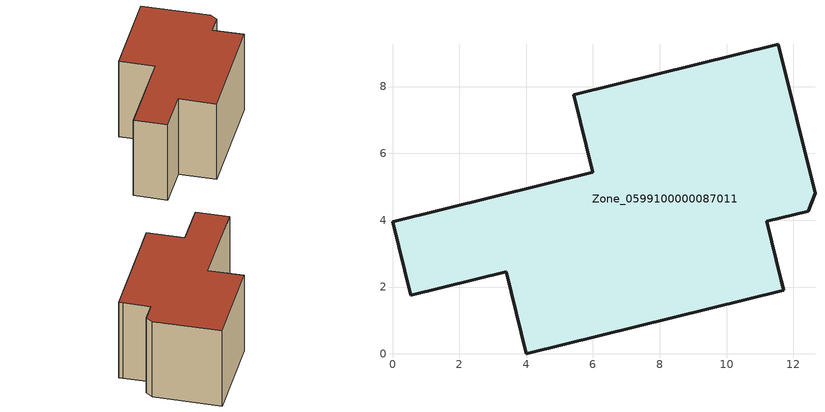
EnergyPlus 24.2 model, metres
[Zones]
Zone_0599100000087011
 floor ground (C_G): 3.4,2.46 0.54,1.76 0,3.95 6,5.43 5.42,7.75 11.54,9.27 12.65,4.81 12.44,4.27 11.2,3.97 11.64,2.18 11.71,1.91 4.01,0 z0
 wall outside (C_F): 0.54,1.76 3.4,2.46 4.01,0 11.71,1.91 11.64,2.18 11.2,3.97 12.44,4.27 12.65,4.81 11.54,9.27 5.42,7.75 6,5.43 0,3.95 0.54,1.76 z0:5.89
 roof outside (C_R): 12.44,4.27 12.65,4.81 11.54,9.27 5.42,7.75 6,5.43 0,3.95 0.54,1.76 3.4,2.46 4.01,0 11.71,1.91 11.64,2.18 11.2,3.97 z5.89
[BUILDING]
Pand.0599100000087011: North Axis=0; Terrain=City; Loads Convergence Tolerance Value=0.04; Temperature Convergence Tolerance Value=0.4; Solar Distribution=FullExterior; Maximum Number of Warmup Days=25; Minimum Number of Warmup Days=1
[Site:Location]
Rotterdam.The.Hague.AP_ZH_NLD Design_Conditions: Latitude=51.96; Longitude=4.45; Time Zone=1; Elevation=-4.5
[SITE:GROUNDTEMPERATURE:BUILDINGSURFACE]
18, 18, 18, 18, 18, 18, 18, 18, 18, 18, 18, 18
[MATERIAL] Thermal Absorptance=0.9; Solar Absorptance=0.7; Visible Absorptance=0.7
Name | Roughness | Thickness | Conductivity | Density | Specific Heat
G.TI.1965-1974 | MediumSmooth | 0.15 | 0.882353 | 540 | 1210
F.TI.1965-1974 | Rough | 0.3 | 0.697674 | 1920 | 840
R.TI.1965-1974 | MediumRough | 0.2 | 0.232558 | 1500 | 1000
[CONSTRUCTION]
C_G: G.TI.1965-1974
C_F: F.TI.1965-1974
C_R: R.TI.1965-1974
[ZONE]
Zone_0599100000087011: Type=1; Multiplier=1; Ceiling Height=Autocalculate; Volume=Autocalculate; Floor Area=autocalculate; Part of Total Floor Area=Yes
[ZONEINFILTRATION:DESIGNFLOWRATE]
Infil_Zone_0599100000087011: Zone or ZoneList or Space or SpaceList=Zone_0599100000087011; Schedule=AlwaysOn; Design Flow Rate Calculation Method=Flow/Area; Flow Rate per Floor Area=0.003; Constant Term Coefficient=1; Temperature Term Coefficient=0; Velocity Term Coefficient=0; Velocity Squared Term Coefficient=0
[HVACTEMPLATE:ZONE:IDEALLOADSAIRSYSTEM]
Zone_0599100000087011: Maximum Heating Supply Air Temperature=50; Minimum Cooling Supply Air Temperature=13; Maximum Heating Supply Air Humidity Ratio=0.0156; Minimum Cooling Supply Air Humidity Ratio=0.0077; Heating Limit=NoLimit; Cooling Limit=NoLimit; Dehumidification Control Type=ConstantSensibleHeatRatio; Cooling Sensible Heat Ratio=0.7; Dehumidification Setpoint=60; Humidification Control Type=None; Humidification Setpoint=30; Outdoor Air Method=None; Outdoor Air Flow Rate per Person=0.00944; Outdoor Air Flow Rate per Zone Floor Area=0; Outdoor Air Flow Rate per Zone=0; Demand Controlled Ventilation Type=None; Outdoor Air Economizer Type=NoEconomizer; Heat Recovery Type=None; Sensible Heat Recovery Effectiveness=0.7; Latent Heat Recovery Effectiveness=0.65
[ZONECONTROL:THERMOSTAT]
ThermostatControl_Zone_0599100000087011: Zone or ZoneList=Zone_0599100000087011; Control Type Schedule=DualSetpointControlType; Control 1=Thermostat_Zone_0599100000087011; Temperature Difference Between Cutout And Setpoint=0
[THERMOSTATSETPOINT:DUALSETPOINT]
Thermostat_Zone_0599100000087011: Heating Setpoint Temperature Schedule=HeatingSetpoint_Zone_0599100000087011; Cooling Setpoint Temperature Schedule=CoolingSetpoint_Zone_0599100000087011
[SCHEDULE:COMPACT]
HeatingSetpoint_Zone_0599100000087011: Through: 12/31, For: AllDays, Until: 24:00, 21
CoolingSetpoint_Zone_0599100000087011: Through: 12/31, For: AllDays, Until: 24:00, 24
DualSetpointControlType: Through: 12/31, For: AllDays, Until: 24:00, 4
AlwaysOn: Through: 12/31, For: AllDays, Until: 24:00, 1
